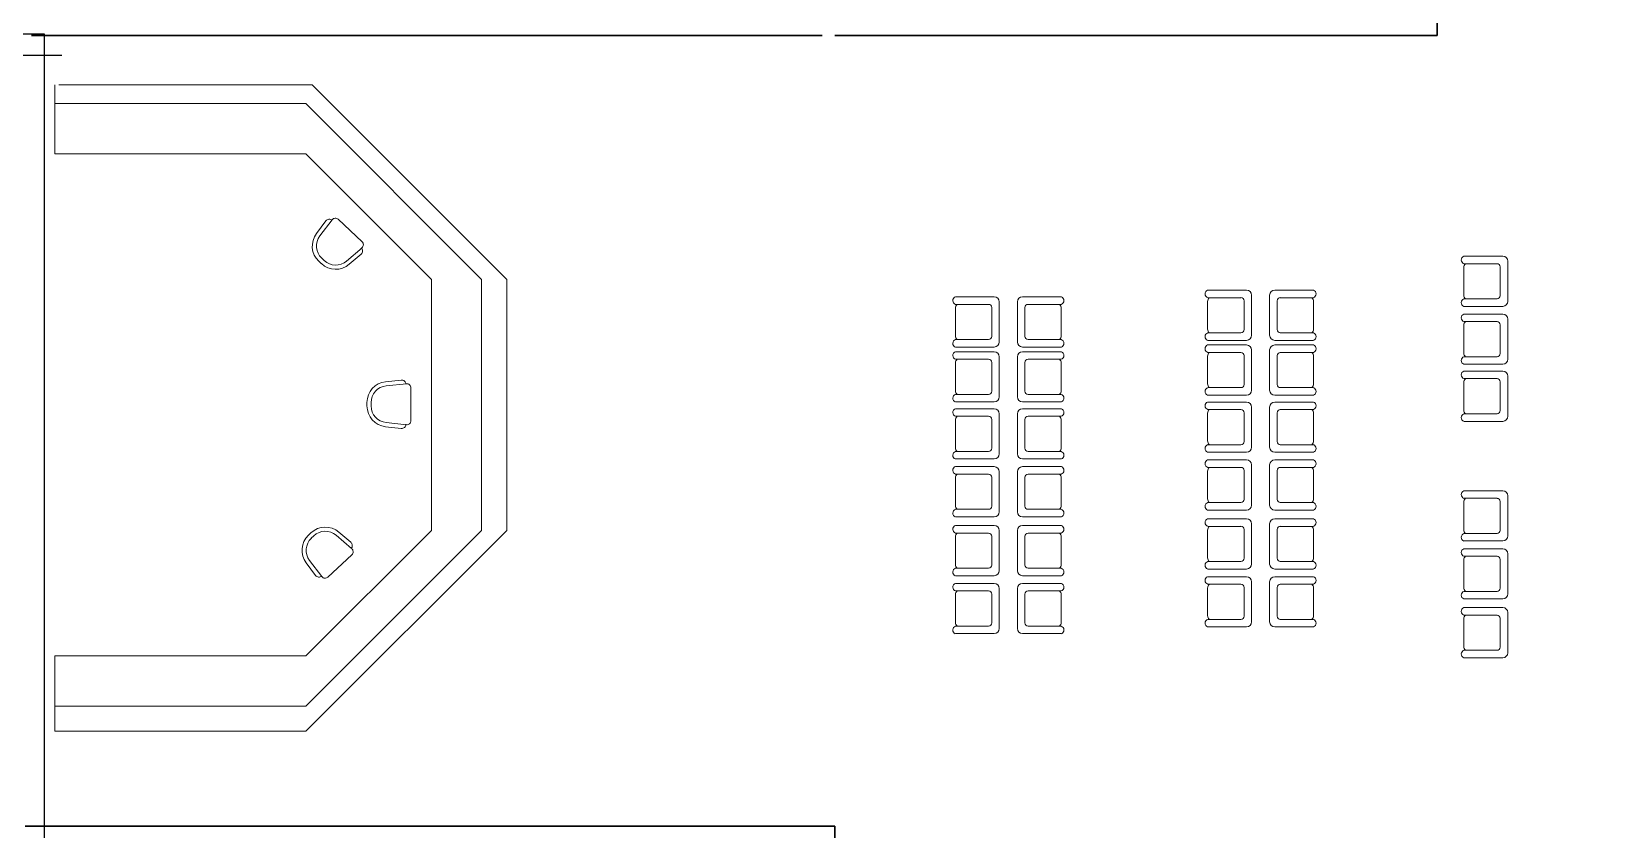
# Model space of a CAD drawing. Extents: x -59 to 582, y -1177 to 100.
# Drawn here: x 94.27 to 113.11, y -20.99 to -11.46 of the extents above; entities that cross this region are included whole.
import ezdxf

# ---------------------------------------------------------------- set-up
doc = ezdxf.new("R2010")
doc.units = 0
doc.header["$LTSCALE"] = 0.15
doc.layers.add('0 sockets', color=252, linetype='Continuous')
doc.layers.add('bound', color=252, linetype='Continuous')
for name, color, linetype, lineweight in [('anal', 252, 'Continuous', 20), ('FUR', 252, 'Continuous', 9), ('wall', 252, 'Continuous', 30)]:
    doc.layers.add(name, color=color, linetype=linetype, lineweight=lineweight)

# ---------------------------------------------------------------- blocks, each defined once
blk = doc.blocks.new('ARCH')
at = {"layer": 'anal'}
for p, q in [((94.554, 375.912), (94.554, 376.737)), ((94.6, 376.737), (97.629, 376.737)), ((99.954, 374.412), (97.629, 376.737)), ((97.554, 376.512), (94.554, 376.512)), ((97.554, 376.512), (99.654, 374.412)), ((97.554, 375.912), (94.554, 375.912)), ((99.054, 374.412), (97.554, 375.912)), ((99.054, 371.412), (99.054, 374.412)), ((99.654, 371.412), (99.654, 374.412)), ((99.954, 371.412), (99.954, 374.412)), ((99.954, 371.412), (97.554, 369.012)), ((99.654, 371.412), (97.554, 369.312)), ((97.554, 369.912), (99.054, 371.412)), ((97.554, 369.912), (94.554, 369.912)), ((94.554, 369.012), (94.554, 369.912)), ((97.554, 369.312), (94.554, 369.312)), ((97.554, 369.012), (94.554, 369.012))]:
    blk.add_line(p, q, dxfattribs=at)
at = {"layer": 'bound', "color": 2}
blk.add_lwpolyline([(91.902, 377.348), (94.426, 377.348), (94.426, 312.722), (-14.994, 312.722), (-14.994, 377.09), (94.639, 377.09)], dxfattribs=at)
at = {"layer": 'FUR'}
for p, q in [((97.794, 375.11), (97.681, 374.96)), ((97.867, 375.124), (97.721, 374.93)), ((98.226, 374.862), (97.941, 375.13)), ((97.709, 374.628), (97.738, 374.6)), ((97.743, 374.664), (97.773, 374.636)), ((98.225, 374.788), (98.04, 374.63)), ((98.215, 374.714), (98.072, 374.592)), ((111.393, 374.689), (111.858, 374.689)), ((111.918, 374.629), (111.918, 374.149)), ((111.393, 374.224), (111.393, 374.554)), ((111.395, 374.599), (111.79, 374.599)), ((111.828, 374.561), (111.828, 374.216)), ((108.796, 374.283), (108.331, 374.283)), ((109.132, 374.283), (109.597, 374.283)), ((105.781, 374.203), (105.316, 374.203)), ((105.316, 374.068), (105.316, 373.738)), ((105.713, 374.113), (105.318, 374.113)), ((105.751, 373.73), (105.751, 374.075)), ((105.841, 373.663), (105.841, 374.143)), ((106.057, 373.663), (106.057, 374.143)), ((106.117, 374.203), (106.582, 374.203)), ((106.147, 373.73), (106.147, 374.075)), ((106.185, 374.113), (106.58, 374.113)), ((106.582, 374.068), (106.582, 373.738)), ((108.331, 374.148), (108.331, 373.818)), ((108.728, 374.193), (108.333, 374.193)), ((108.766, 373.811), (108.766, 374.156)), ((108.856, 373.743), (108.856, 374.223)), ((109.072, 373.743), (109.072, 374.223)), ((109.162, 373.811), (109.162, 374.156)), ((109.199, 374.193), (109.595, 374.193)), ((109.597, 374.148), (109.597, 373.818)), ((111.858, 374.089), (111.393, 374.089)), ((111.79, 374.179), (111.395, 374.179)), ((111.393, 373.997), (111.858, 373.997)), ((111.393, 373.532), (111.393, 373.862)), ((111.395, 373.907), (111.79, 373.907)), ((111.828, 373.87), (111.828, 373.525)), ((111.918, 373.937), (111.918, 373.457)), ((105.318, 373.693), (105.713, 373.693)), ((106.58, 373.693), (106.185, 373.693)), ((108.331, 373.683), (108.796, 373.683)), ((108.333, 373.773), (108.728, 373.773)), ((109.597, 373.683), (109.132, 373.683)), ((109.595, 373.773), (109.199, 373.773)), ((105.316, 373.603), (105.781, 373.603)), ((105.781, 373.547), (105.316, 373.547)), ((105.841, 373.007), (105.841, 373.487)), ((106.057, 373.007), (106.057, 373.487)), ((106.582, 373.603), (106.117, 373.603)), ((106.117, 373.547), (106.582, 373.547)), ((108.796, 373.628), (108.331, 373.628)), ((108.331, 373.493), (108.331, 373.163)), ((108.728, 373.538), (108.333, 373.538)), ((108.766, 373.155), (108.766, 373.5)), ((108.856, 373.088), (108.856, 373.568)), ((109.072, 373.088), (109.072, 373.568)), ((109.132, 373.628), (109.597, 373.628)), ((109.162, 373.155), (109.162, 373.5)), ((109.199, 373.538), (109.595, 373.538)), ((109.597, 373.493), (109.597, 373.163)), ((111.79, 373.487), (111.395, 373.487)), ((105.316, 373.412), (105.316, 373.082)), ((105.713, 373.457), (105.318, 373.457)), ((105.751, 373.074), (105.751, 373.419)), ((106.147, 373.074), (106.147, 373.419)), ((106.185, 373.457), (106.58, 373.457)), ((106.582, 373.412), (106.582, 373.082)), ((111.858, 373.397), (111.393, 373.397)), ((111.393, 373.315), (111.858, 373.315)), ((98.694, 373.208), (98.507, 373.188)), ((98.755, 373.165), (98.513, 373.139)), ((98.809, 372.724), (98.809, 373.115)), ((108.333, 373.118), (108.728, 373.118)), ((109.595, 373.118), (109.199, 373.118)), ((111.393, 372.85), (111.393, 373.18)), ((111.395, 373.225), (111.79, 373.225)), ((111.828, 373.188), (111.828, 372.843)), ((111.918, 373.255), (111.918, 372.775)), ((98.284, 372.94), (98.284, 372.899)), ((98.334, 372.94), (98.334, 372.899)), ((105.316, 372.947), (105.781, 372.947)), ((105.318, 373.037), (105.713, 373.037)), ((106.582, 372.947), (106.117, 372.947)), ((106.58, 373.037), (106.185, 373.037)), ((108.331, 373.028), (108.796, 373.028)), ((108.796, 372.946), (108.331, 372.946)), ((109.597, 373.028), (109.132, 373.028)), ((109.132, 372.946), (109.597, 372.946)), ((105.781, 372.865), (105.316, 372.865)), ((105.316, 372.73), (105.316, 372.4)), ((105.713, 372.775), (105.318, 372.775)), ((105.751, 372.393), (105.751, 372.738)), ((105.841, 372.325), (105.841, 372.805)), ((106.057, 372.325), (106.057, 372.805)), ((106.117, 372.865), (106.582, 372.865)), ((106.147, 372.393), (106.147, 372.738)), ((106.185, 372.775), (106.58, 372.775)), ((106.582, 372.73), (106.582, 372.4)), ((108.331, 372.811), (108.331, 372.481)), ((108.728, 372.856), (108.333, 372.856)), ((108.766, 372.473), (108.766, 372.818)), ((108.856, 372.406), (108.856, 372.886)), ((109.072, 372.406), (109.072, 372.886)), ((109.162, 372.473), (109.162, 372.818)), ((109.199, 372.856), (109.595, 372.856)), ((109.597, 372.811), (109.597, 372.481)), ((111.79, 372.805), (111.395, 372.805)), ((98.694, 372.63), (98.507, 372.65)), ((98.755, 372.674), (98.513, 372.7)), ((111.858, 372.715), (111.393, 372.715)), ((105.318, 372.355), (105.713, 372.355)), ((106.58, 372.355), (106.185, 372.355)), ((108.333, 372.436), (108.728, 372.436)), ((109.595, 372.436), (109.199, 372.436)), ((105.316, 372.265), (105.781, 372.265)), ((105.781, 372.174), (105.316, 372.174)), ((106.582, 372.265), (106.117, 372.265)), ((106.117, 372.174), (106.582, 372.174)), ((108.331, 372.346), (108.796, 372.346)), ((108.796, 372.254), (108.331, 372.254)), ((108.856, 371.714), (108.856, 372.194)), ((109.072, 371.714), (109.072, 372.194)), ((109.597, 372.346), (109.132, 372.346)), ((109.132, 372.254), (109.597, 372.254)), ((105.316, 372.039), (105.316, 371.709)), ((105.713, 372.084), (105.318, 372.084)), ((105.751, 371.701), (105.751, 372.046)), ((105.841, 371.634), (105.841, 372.114)), ((106.057, 371.634), (106.057, 372.114)), ((106.147, 371.701), (106.147, 372.046)), ((106.185, 372.084), (106.58, 372.084)), ((106.582, 372.039), (106.582, 371.709)), ((108.331, 372.119), (108.331, 371.789)), ((108.728, 372.164), (108.333, 372.164)), ((108.766, 371.782), (108.766, 372.127)), ((109.162, 371.782), (109.162, 372.127)), ((109.199, 372.164), (109.595, 372.164)), ((109.597, 372.119), (109.597, 371.789)), ((111.393, 371.885), (111.858, 371.885)), ((111.395, 371.795), (111.79, 371.795)), ((111.918, 371.825), (111.918, 371.345)), ((105.318, 371.664), (105.713, 371.664)), ((106.58, 371.664), (106.185, 371.664)), ((108.331, 371.654), (108.796, 371.654)), ((108.333, 371.744), (108.728, 371.744)), ((109.597, 371.654), (109.132, 371.654)), ((109.595, 371.744), (109.199, 371.744)), ((111.393, 371.42), (111.393, 371.75)), ((111.828, 371.757), (111.828, 371.412)), ((105.316, 371.574), (105.781, 371.574)), ((105.781, 371.47), (105.316, 371.47)), ((106.582, 371.574), (106.117, 371.574)), ((106.117, 371.47), (106.582, 371.47)), ((108.796, 371.55), (108.331, 371.55)), ((108.331, 371.415), (108.331, 371.085)), ((108.728, 371.46), (108.333, 371.46)), ((108.766, 371.078), (108.766, 371.423)), ((108.856, 371.01), (108.856, 371.49)), ((109.072, 371.01), (109.072, 371.49)), ((109.132, 371.55), (109.597, 371.55)), ((109.162, 371.078), (109.162, 371.423)), ((109.199, 371.46), (109.595, 371.46)), ((109.597, 371.415), (109.597, 371.085)), ((97.585, 371.355), (97.615, 371.383)), ((97.619, 371.319), (97.649, 371.347)), ((98.101, 371.195), (97.916, 371.353)), ((98.091, 371.269), (97.949, 371.391)), ((105.316, 371.335), (105.316, 371.005)), ((105.713, 371.38), (105.318, 371.38)), ((105.751, 370.997), (105.751, 371.342)), ((105.841, 370.93), (105.841, 371.41)), ((106.057, 370.93), (106.057, 371.41)), ((106.147, 370.997), (106.147, 371.342)), ((106.185, 371.38), (106.58, 371.38)), ((106.582, 371.335), (106.582, 371.005)), ((111.858, 371.285), (111.393, 371.285)), ((111.79, 371.375), (111.395, 371.375)), ((97.744, 370.859), (97.597, 371.053)), ((98.102, 371.121), (97.817, 370.853)), ((108.333, 371.04), (108.728, 371.04)), ((109.595, 371.04), (109.199, 371.04)), ((111.393, 371.193), (111.858, 371.193)), ((111.393, 370.728), (111.393, 371.058)), ((111.395, 371.103), (111.79, 371.103)), ((111.828, 371.065), (111.828, 370.72)), ((111.918, 371.133), (111.918, 370.653)), ((97.67, 370.873), (97.557, 371.023)), ((105.316, 370.87), (105.781, 370.87)), ((105.318, 370.96), (105.713, 370.96)), ((106.582, 370.87), (106.117, 370.87)), ((106.58, 370.96), (106.185, 370.96)), ((108.331, 370.95), (108.796, 370.95)), ((108.796, 370.858), (108.331, 370.858)), ((109.597, 370.95), (109.132, 370.95)), ((109.132, 370.858), (109.597, 370.858)), ((105.781, 370.778), (105.316, 370.778)), ((105.713, 370.688), (105.318, 370.688)), ((105.841, 370.238), (105.841, 370.718)), ((106.057, 370.238), (106.057, 370.718)), ((106.117, 370.778), (106.582, 370.778)), ((106.185, 370.688), (106.58, 370.688)), ((108.331, 370.723), (108.331, 370.393)), ((108.728, 370.768), (108.333, 370.768)), ((108.766, 370.386), (108.766, 370.731)), ((108.856, 370.318), (108.856, 370.798)), ((109.072, 370.318), (109.072, 370.798)), ((109.162, 370.386), (109.162, 370.731)), ((109.199, 370.768), (109.595, 370.768)), ((109.597, 370.723), (109.597, 370.393)), ((111.79, 370.683), (111.395, 370.683)), ((105.316, 370.643), (105.316, 370.313)), ((105.751, 370.305), (105.751, 370.65)), ((106.147, 370.305), (106.147, 370.65)), ((106.582, 370.643), (106.582, 370.313)), ((111.858, 370.593), (111.393, 370.593)), ((111.393, 370.489), (111.858, 370.489)), ((108.333, 370.348), (108.728, 370.348)), ((109.595, 370.348), (109.199, 370.348)), ((111.393, 370.024), (111.393, 370.354)), ((111.395, 370.399), (111.79, 370.399)), ((111.828, 370.361), (111.828, 370.016)), ((111.918, 370.429), (111.918, 369.949)), ((105.316, 370.178), (105.781, 370.178)), ((105.318, 370.268), (105.713, 370.268)), ((106.582, 370.178), (106.117, 370.178)), ((106.58, 370.268), (106.185, 370.268)), ((108.331, 370.258), (108.796, 370.258)), ((109.597, 370.258), (109.132, 370.258)), ((111.79, 369.979), (111.395, 369.979)), ((111.858, 369.889), (111.393, 369.889))]:
    blk.add_line(p, q, dxfattribs=at)
for centre, radius, start, end in [((97.834, 375.08), 0.05, 46.7453, 142.8883), ((97.907, 375.093), 0.05, 46.7453, 141.715), ((97.88, 374.81), 0.25, 142.8883, 226.7453), ((97.88, 374.81), 0.2, 142.8883, 226.7453), ((98.191, 374.826), 0.05, 311.7756, 46.7453), ((97.91, 374.782), 0.2, 226.7453, 310.6023), ((98.182, 374.752), 0.05, 310.6023, 46.7453), ((97.91, 374.782), 0.25, 226.7453, 310.6023), ((98.534, 372.94), 0.25, 96.143, 180), ((98.534, 372.94), 0.2, 96.143, 180), ((98.699, 373.159), 0.05, 0, 96.143), ((98.759, 373.115), 0.05, 0, 94.9697), ((98.534, 372.899), 0.25, 180, 263.857), ((98.534, 372.899), 0.2, 180, 263.857), ((98.699, 372.68), 0.05, 263.857, 0), ((98.759, 372.724), 0.05, 265.0303, 0), ((97.786, 371.201), 0.25, 49.3977, 133.2547), ((97.757, 371.173), 0.25, 133.2547, 217.1117), ((97.757, 371.173), 0.2, 133.2547, 217.1117), ((97.786, 371.201), 0.2, 49.3977, 133.2547), ((98.059, 371.231), 0.05, 313.2547, 49.3977), ((98.068, 371.157), 0.05, 313.2547, 48.2244), ((97.71, 370.903), 0.05, 217.1117, 313.2547), ((97.783, 370.89), 0.05, 218.285, 313.2547)]:
    blk.add_arc(centre, radius, start, end, dxfattribs=at)
at = {"layer": 'FUR', "extrusion": (0, 0, -1)}
for centre, major_axis, start_param, end_param in [((111.41, 374.644), (-0.0339, 0.0339), 4.256093, 6.69338), ((111.858, 374.629), (-0.0424, 0.0424), 0.785398, 2.356194), ((111.453, 374.554), (-0.0424, 0.0424), -0.785398, 0.062664), ((111.79, 374.561), (-0.0265, 0.0265), 0.785398, 2.356194), ((109.132, 374.223), (-0.0424, -0.0424), 0.785398, 2.356194), ((109.579, 374.239), (-0.0339, -0.0339), 2.731397, 5.168685), ((106.117, 374.143), (-0.0424, -0.0424), 0.785398, 2.356194), ((106.185, 374.075), (-0.0265, 0.0265), -0.785398, 0.785398), ((106.522, 374.068), (-0.0424, -0.0424), 3.078929, 3.926991), ((106.565, 374.158), (-0.0339, -0.0339), 2.731397, 5.168685), ((109.199, 374.156), (-0.0265, 0.0265), -0.785398, 0.785398), ((109.537, 374.148), (-0.0424, -0.0424), 3.078929, 3.926991), ((111.41, 374.134), (-0.0339, -0.0339), 5.87299, 8.310278), ((111.453, 374.224), (-0.0424, -0.0424), 6.220521, 7.068583), ((111.79, 374.216), (-0.0265, 0.0265), 2.356194, 3.926991), ((111.858, 374.149), (-0.0424, -0.0424), 3.926991, 5.497787), ((111.41, 373.952), (-0.0339, 0.0339), 4.256093, 6.69338), ((111.453, 373.862), (-0.0424, 0.0424), -0.785398, 0.062664), ((111.79, 373.87), (-0.0265, 0.0265), 0.785398, 2.356194), ((111.858, 373.937), (-0.0424, 0.0424), 0.785398, 2.356194), ((106.185, 373.73), (-0.0265, 0.0265), 3.926991, 5.497787), ((106.522, 373.738), (-0.0424, 0.0424), 2.356194, 3.204257), ((106.565, 373.647), (-0.0339, 0.0339), 1.1145, 3.551788), ((109.132, 373.743), (-0.0424, 0.0424), 3.926991, 5.497787), ((109.199, 373.811), (-0.0265, 0.0265), 3.926991, 5.497787), ((109.537, 373.818), (-0.0424, 0.0424), 2.356194, 3.204257), ((109.579, 373.728), (-0.0339, 0.0339), 1.1145, 3.551788), ((106.117, 373.663), (-0.0424, 0.0424), 3.926991, 5.497787), ((106.117, 373.487), (-0.0424, -0.0424), 0.785398, 2.356194), ((106.565, 373.502), (-0.0339, -0.0339), 2.731397, 5.168685), ((109.132, 373.568), (-0.0424, -0.0424), 0.785398, 2.356194), ((109.199, 373.5), (-0.0265, 0.0265), -0.785398, 0.785398), ((109.537, 373.493), (-0.0424, -0.0424), 3.078929, 3.926991), ((109.579, 373.583), (-0.0339, -0.0339), 2.731397, 5.168685), ((111.41, 373.442), (-0.0339, -0.0339), 5.87299, 8.310278), ((111.453, 373.532), (-0.0424, -0.0424), 6.220521, 7.068583), ((111.79, 373.525), (-0.0265, 0.0265), 2.356194, 3.926991), ((106.185, 373.419), (-0.0265, 0.0265), -0.785398, 0.785398), ((106.522, 373.412), (-0.0424, -0.0424), 3.078929, 3.926991), ((111.41, 373.271), (-0.0339, 0.0339), 4.256093, 6.69338), ((111.858, 373.457), (-0.0424, -0.0424), 3.926991, 5.497787), ((111.858, 373.255), (-0.0424, 0.0424), 0.785398, 2.356194), ((109.199, 373.155), (-0.0265, 0.0265), 3.926991, 5.497787), ((109.537, 373.163), (-0.0424, 0.0424), 2.356194, 3.204257), ((109.579, 373.072), (-0.0339, 0.0339), 1.1145, 3.551788), ((111.453, 373.18), (-0.0424, 0.0424), -0.785398, 0.062664), ((111.79, 373.188), (-0.0265, 0.0265), 0.785398, 2.356194), ((106.117, 373.007), (-0.0424, 0.0424), 3.926991, 5.497787), ((106.185, 373.074), (-0.0265, 0.0265), 3.926991, 5.497787), ((106.522, 373.082), (-0.0424, 0.0424), 2.356194, 3.204257), ((106.565, 372.992), (-0.0339, 0.0339), 1.1145, 3.551788), ((109.132, 373.088), (-0.0424, 0.0424), 3.926991, 5.497787), ((109.132, 372.886), (-0.0424, -0.0424), 0.785398, 2.356194), ((109.579, 372.901), (-0.0339, -0.0339), 2.731397, 5.168685), ((106.117, 372.805), (-0.0424, -0.0424), 0.785398, 2.356194), ((106.185, 372.738), (-0.0265, 0.0265), -0.785398, 0.785398), ((106.522, 372.73), (-0.0424, -0.0424), 3.078929, 3.926991), ((106.565, 372.821), (-0.0339, -0.0339), 2.731397, 5.168685), ((109.199, 372.818), (-0.0265, 0.0265), -0.785398, 0.785398), ((109.537, 372.811), (-0.0424, -0.0424), 3.078929, 3.926991), ((111.41, 372.76), (-0.0339, -0.0339), 5.87299, 8.310278), ((111.453, 372.85), (-0.0424, -0.0424), 6.220521, 7.068583), ((111.79, 372.843), (-0.0265, 0.0265), 2.356194, 3.926991), ((111.858, 372.775), (-0.0424, -0.0424), 3.926991, 5.497787), ((106.185, 372.393), (-0.0265, 0.0265), 3.926991, 5.497787), ((106.522, 372.4), (-0.0424, 0.0424), 2.356194, 3.204257), ((106.565, 372.31), (-0.0339, 0.0339), 1.1145, 3.551788), ((109.132, 372.406), (-0.0424, 0.0424), 3.926991, 5.497787), ((109.199, 372.473), (-0.0265, 0.0265), 3.926991, 5.497787), ((109.537, 372.481), (-0.0424, 0.0424), 2.356194, 3.204257), ((109.579, 372.391), (-0.0339, 0.0339), 1.1145, 3.551788), ((106.117, 372.325), (-0.0424, 0.0424), 3.926991, 5.497787), ((106.117, 372.114), (-0.0424, -0.0424), 0.785398, 2.356194), ((106.565, 372.129), (-0.0339, -0.0339), 2.731397, 5.168685), ((109.132, 372.194), (-0.0424, -0.0424), 0.785398, 2.356194), ((109.579, 372.209), (-0.0339, -0.0339), 2.731397, 5.168685), ((106.185, 372.046), (-0.0265, 0.0265), -0.785398, 0.785398), ((106.522, 372.039), (-0.0424, -0.0424), 3.078929, 3.926991), ((109.199, 372.127), (-0.0265, 0.0265), -0.785398, 0.785398), ((109.537, 372.119), (-0.0424, -0.0424), 3.078929, 3.926991), ((109.537, 371.789), (-0.0424, 0.0424), 2.356194, 3.204257), ((111.41, 371.84), (-0.0339, 0.0339), 4.256093, 6.69338), ((111.453, 371.75), (-0.0424, 0.0424), -0.785398, 0.062664), ((111.79, 371.757), (-0.0265, 0.0265), 0.785398, 2.356194), ((111.858, 371.825), (-0.0424, 0.0424), 0.785398, 2.356194), ((106.117, 371.634), (-0.0424, 0.0424), 3.926991, 5.497787), ((106.185, 371.701), (-0.0265, 0.0265), 3.926991, 5.497787), ((106.522, 371.709), (-0.0424, 0.0424), 2.356194, 3.204257), ((106.565, 371.618), (-0.0339, 0.0339), 1.1145, 3.551788), ((109.132, 371.714), (-0.0424, 0.0424), 3.926991, 5.497787), ((109.199, 371.782), (-0.0265, 0.0265), 3.926991, 5.497787), ((109.579, 371.699), (-0.0339, 0.0339), 1.1145, 3.551788), ((106.117, 371.41), (-0.0424, -0.0424), 0.785398, 2.356194), ((106.565, 371.425), (-0.0339, -0.0339), 2.731397, 5.168685), ((109.132, 371.49), (-0.0424, -0.0424), 0.785398, 2.356194), ((109.199, 371.423), (-0.0265, 0.0265), -0.785398, 0.785398), ((109.537, 371.415), (-0.0424, -0.0424), 3.078929, 3.926991), ((109.579, 371.506), (-0.0339, -0.0339), 2.731397, 5.168685), ((111.453, 371.42), (-0.0424, -0.0424), 6.220521, 7.068583), ((111.79, 371.412), (-0.0265, 0.0265), 2.356194, 3.926991), ((106.185, 371.342), (-0.0265, 0.0265), -0.785398, 0.785398), ((106.522, 371.335), (-0.0424, -0.0424), 3.078929, 3.926991), ((111.41, 371.329), (-0.0339, -0.0339), 5.87299, 8.310278), ((111.858, 371.345), (-0.0424, -0.0424), 3.926991, 5.497787), ((109.199, 371.078), (-0.0265, 0.0265), 3.926991, 5.497787), ((109.537, 371.085), (-0.0424, 0.0424), 2.356194, 3.204257), ((109.579, 370.995), (-0.0339, 0.0339), 1.1145, 3.551788), ((111.41, 371.148), (-0.0339, 0.0339), 4.256093, 6.69338), ((111.453, 371.058), (-0.0424, 0.0424), -0.785398, 0.062664), ((111.79, 371.065), (-0.0265, 0.0265), 0.785398, 2.356194), ((111.858, 371.133), (-0.0424, 0.0424), 0.785398, 2.356194), ((106.117, 370.93), (-0.0424, 0.0424), 3.926991, 5.497787), ((106.185, 370.997), (-0.0265, 0.0265), 3.926991, 5.497787), ((106.522, 371.005), (-0.0424, 0.0424), 2.356194, 3.204257), ((106.565, 370.914), (-0.0339, 0.0339), 1.1145, 3.551788), ((109.132, 371.01), (-0.0424, 0.0424), 3.926991, 5.497787), ((109.132, 370.798), (-0.0424, -0.0424), 0.785398, 2.356194), ((109.579, 370.814), (-0.0339, -0.0339), 2.731397, 5.168685), ((106.117, 370.718), (-0.0424, -0.0424), 0.785398, 2.356194), ((106.185, 370.65), (-0.0265, 0.0265), -0.785398, 0.785398), ((106.522, 370.643), (-0.0424, -0.0424), 3.078929, 3.926991), ((106.565, 370.733), (-0.0339, -0.0339), 2.731397, 5.168685), ((109.199, 370.731), (-0.0265, 0.0265), -0.785398, 0.785398), ((109.537, 370.723), (-0.0424, -0.0424), 3.078929, 3.926991), ((111.41, 370.637), (-0.0339, -0.0339), 5.87299, 8.310278), ((111.453, 370.728), (-0.0424, -0.0424), 6.220521, 7.068583), ((111.79, 370.72), (-0.0265, 0.0265), 2.356194, 3.926991), ((111.41, 370.444), (-0.0339, 0.0339), 4.256093, 6.69338), ((111.858, 370.653), (-0.0424, -0.0424), 3.926991, 5.497787), ((111.858, 370.429), (-0.0424, 0.0424), 0.785398, 2.356194), ((106.185, 370.305), (-0.0265, 0.0265), 3.926991, 5.497787), ((106.522, 370.313), (-0.0424, 0.0424), 2.356194, 3.204257), ((109.132, 370.318), (-0.0424, 0.0424), 3.926991, 5.497787), ((109.199, 370.386), (-0.0265, 0.0265), 3.926991, 5.497787), ((109.537, 370.393), (-0.0424, 0.0424), 2.356194, 3.204257), ((109.579, 370.303), (-0.0339, 0.0339), 1.1145, 3.551788), ((111.453, 370.354), (-0.0424, 0.0424), -0.785398, 0.062664), ((111.79, 370.361), (-0.0265, 0.0265), 0.785398, 2.356194), ((106.117, 370.238), (-0.0424, 0.0424), 3.926991, 5.497787), ((106.565, 370.222), (-0.0339, 0.0339), 1.1145, 3.551788), ((111.41, 369.934), (-0.0339, -0.0339), 5.87299, 8.310278), ((111.453, 370.024), (-0.0424, -0.0424), 6.220521, 7.068583), ((111.79, 370.016), (-0.0265, 0.0265), 2.356194, 3.926991), ((111.858, 369.949), (-0.0424, -0.0424), 3.926991, 5.497787)]:
    blk.add_ellipse(centre, major_axis=major_axis, ratio=1, start_param=start_param, end_param=end_param, dxfattribs=at)
at = {"layer": 'FUR'}
for centre, major_axis, start_param, end_param in [((108.348, 374.239), (-0.0339, 0.0339), 5.87299, 8.310278), ((108.796, 374.223), (-0.0424, 0.0424), 3.926991, 5.497787), ((105.333, 374.158), (-0.0339, 0.0339), 5.87299, 8.310278), ((105.376, 374.068), (-0.0424, 0.0424), 6.220521, 7.068583), ((105.713, 374.075), (-0.0265, 0.0265), 3.926991, 5.497787), ((105.781, 374.143), (-0.0424, 0.0424), 3.926991, 5.497787), ((108.391, 374.148), (-0.0424, 0.0424), 6.220521, 7.068583), ((108.728, 374.156), (-0.0265, 0.0265), 3.926991, 5.497787), ((105.333, 373.647), (-0.0339, -0.0339), 4.256093, 6.69338), ((105.376, 373.738), (-0.0424, -0.0424), -0.785398, 0.062664), ((105.713, 373.73), (-0.0265, 0.0265), 2.356194, 3.926991), ((108.348, 373.728), (-0.0339, -0.0339), 4.256093, 6.69338), ((108.391, 373.818), (-0.0424, -0.0424), -0.785398, 0.062664), ((108.728, 373.811), (-0.0265, 0.0265), 2.356194, 3.926991), ((108.796, 373.743), (-0.0424, -0.0424), 0.785398, 2.356194), ((105.333, 373.502), (-0.0339, 0.0339), 5.87299, 8.310278), ((105.781, 373.663), (-0.0424, -0.0424), 0.785398, 2.356194), ((105.781, 373.487), (-0.0424, 0.0424), 3.926991, 5.497787), ((108.348, 373.583), (-0.0339, 0.0339), 5.87299, 8.310278), ((108.391, 373.493), (-0.0424, 0.0424), 6.220521, 7.068583), ((108.728, 373.5), (-0.0265, 0.0265), 3.926991, 5.497787), ((108.796, 373.568), (-0.0424, 0.0424), 3.926991, 5.497787), ((105.376, 373.412), (-0.0424, 0.0424), 6.220521, 7.068583), ((105.713, 373.419), (-0.0265, 0.0265), 3.926991, 5.497787), ((108.348, 373.072), (-0.0339, -0.0339), 4.256093, 6.69338), ((108.391, 373.163), (-0.0424, -0.0424), -0.785398, 0.062664), ((108.728, 373.155), (-0.0265, 0.0265), 2.356194, 3.926991), ((105.333, 372.992), (-0.0339, -0.0339), 4.256093, 6.69338), ((105.376, 373.082), (-0.0424, -0.0424), -0.785398, 0.062664), ((105.713, 373.074), (-0.0265, 0.0265), 2.356194, 3.926991), ((105.781, 373.007), (-0.0424, -0.0424), 0.785398, 2.356194), ((108.348, 372.901), (-0.0339, 0.0339), 5.87299, 8.310278), ((108.796, 373.088), (-0.0424, -0.0424), 0.785398, 2.356194), ((108.796, 372.886), (-0.0424, 0.0424), 3.926991, 5.497787), ((105.333, 372.821), (-0.0339, 0.0339), 5.87299, 8.310278), ((105.376, 372.73), (-0.0424, 0.0424), 6.220521, 7.068583), ((105.713, 372.738), (-0.0265, 0.0265), 3.926991, 5.497787), ((105.781, 372.805), (-0.0424, 0.0424), 3.926991, 5.497787), ((108.391, 372.811), (-0.0424, 0.0424), 6.220521, 7.068583), ((108.728, 372.818), (-0.0265, 0.0265), 3.926991, 5.497787), ((105.333, 372.31), (-0.0339, -0.0339), 4.256093, 6.69338), ((105.376, 372.4), (-0.0424, -0.0424), -0.785398, 0.062664), ((105.713, 372.393), (-0.0265, 0.0265), 2.356194, 3.926991), ((108.348, 372.391), (-0.0339, -0.0339), 4.256093, 6.69338), ((108.391, 372.481), (-0.0424, -0.0424), -0.785398, 0.062664), ((108.728, 372.473), (-0.0265, 0.0265), 2.356194, 3.926991), ((108.796, 372.406), (-0.0424, -0.0424), 0.785398, 2.356194), ((105.333, 372.129), (-0.0339, 0.0339), 5.87299, 8.310278), ((105.781, 372.325), (-0.0424, -0.0424), 0.785398, 2.356194), ((105.781, 372.114), (-0.0424, 0.0424), 3.926991, 5.497787), ((108.348, 372.209), (-0.0339, 0.0339), 5.87299, 8.310278), ((108.796, 372.194), (-0.0424, 0.0424), 3.926991, 5.497787), ((105.376, 372.039), (-0.0424, 0.0424), 6.220521, 7.068583), ((105.713, 372.046), (-0.0265, 0.0265), 3.926991, 5.497787), ((108.391, 372.119), (-0.0424, 0.0424), 6.220521, 7.068583), ((108.728, 372.127), (-0.0265, 0.0265), 3.926991, 5.497787), ((108.391, 371.789), (-0.0424, -0.0424), -0.785398, 0.062664), ((105.333, 371.618), (-0.0339, -0.0339), 4.256093, 6.69338), ((105.376, 371.709), (-0.0424, -0.0424), -0.785398, 0.062664), ((105.713, 371.701), (-0.0265, 0.0265), 2.356194, 3.926991), ((105.781, 371.634), (-0.0424, -0.0424), 0.785398, 2.356194), ((108.348, 371.699), (-0.0339, -0.0339), 4.256093, 6.69338), ((108.728, 371.782), (-0.0265, 0.0265), 2.356194, 3.926991), ((108.796, 371.714), (-0.0424, -0.0424), 0.785398, 2.356194), ((105.333, 371.425), (-0.0339, 0.0339), 5.87299, 8.310278), ((105.781, 371.41), (-0.0424, 0.0424), 3.926991, 5.497787), ((108.348, 371.506), (-0.0339, 0.0339), 5.87299, 8.310278), ((108.391, 371.415), (-0.0424, 0.0424), 6.220521, 7.068583), ((108.728, 371.423), (-0.0265, 0.0265), 3.926991, 5.497787), ((108.796, 371.49), (-0.0424, 0.0424), 3.926991, 5.497787), ((105.376, 371.335), (-0.0424, 0.0424), 6.220521, 7.068583), ((105.713, 371.342), (-0.0265, 0.0265), 3.926991, 5.497787), ((108.348, 370.995), (-0.0339, -0.0339), 4.256093, 6.69338), ((108.391, 371.085), (-0.0424, -0.0424), -0.785398, 0.062664), ((108.728, 371.078), (-0.0265, 0.0265), 2.356194, 3.926991), ((105.333, 370.914), (-0.0339, -0.0339), 4.256093, 6.69338), ((105.376, 371.005), (-0.0424, -0.0424), -0.785398, 0.062664), ((105.713, 370.997), (-0.0265, 0.0265), 2.356194, 3.926991), ((105.781, 370.93), (-0.0424, -0.0424), 0.785398, 2.356194), ((108.348, 370.814), (-0.0339, 0.0339), 5.87299, 8.310278), ((108.796, 371.01), (-0.0424, -0.0424), 0.785398, 2.356194), ((108.796, 370.798), (-0.0424, 0.0424), 3.926991, 5.497787), ((105.333, 370.733), (-0.0339, 0.0339), 5.87299, 8.310278), ((105.376, 370.643), (-0.0424, 0.0424), 6.220521, 7.068583), ((105.713, 370.65), (-0.0265, 0.0265), 3.926991, 5.497787), ((105.781, 370.718), (-0.0424, 0.0424), 3.926991, 5.497787), ((108.391, 370.723), (-0.0424, 0.0424), 6.220521, 7.068583), ((108.728, 370.731), (-0.0265, 0.0265), 3.926991, 5.497787), ((105.376, 370.313), (-0.0424, -0.0424), -0.785398, 0.062664), ((105.713, 370.305), (-0.0265, 0.0265), 2.356194, 3.926991), ((108.348, 370.303), (-0.0339, -0.0339), 4.256093, 6.69338), ((108.391, 370.393), (-0.0424, -0.0424), -0.785398, 0.062664), ((108.728, 370.386), (-0.0265, 0.0265), 2.356194, 3.926991), ((108.796, 370.318), (-0.0424, -0.0424), 0.785398, 2.356194), ((105.333, 370.222), (-0.0339, -0.0339), 4.256093, 6.69338), ((105.781, 370.238), (-0.0424, -0.0424), 0.785398, 2.356194)]:
    blk.add_ellipse(centre, major_axis=major_axis, ratio=1, start_param=start_param, end_param=end_param, dxfattribs=at)
at = {"layer": 'wall'}
for p, q in [((111.075, 377.325), (111.075, 381.061)), ((94.275, 377.325), (103.725, 377.325)), ((103.875, 377.325), (111.075, 377.325)), ((94.2, 367.875), (103.875, 367.875)), ((103.875, 367.875), (103.875, 359.626))]:
    blk.add_line(p, q, dxfattribs=at)
blk = doc.blocks.new('EE')
at = {"layer": '0 sockets'}
h = blk.add_hatch(color=6, dxfattribs=at)
h.dxf.hatch_style = 1
h.paths.add_polyline_path([(582.394, 81.841), (-59.115, 81.841), (-59.115, -114.582), (582.394, -114.582)])
h.paths.add_polyline_path([(577.394, 76.841), (577.394, -109.582), (-54.115, -109.582), (-54.115, 76.841)], flags=16)
h.paths.add_polyline_path([(408.026, -15.139, -1), (406.517, -15.139, -1)], flags=0)
h.paths.add_polyline_path([(457.783, -31.119, 0.414214), (457.683, -31.019), (444.311, -31.019, 0.414214), (444.211, -31.119), (444.211, -48.447), (415.834, -48.447), (415.834, -19.483), (417.425, -19.483, 0.414214), (417.525, -19.383), (417.525, -15.239, 0.414214), (417.425, -15.139), (407.274, -15.139), (407.271, -15.893), (407.271, -15.139), (417.525, -15.139), (417.525, -19.483), (415.934, -19.483, 0.414214), (415.834, -19.583), (415.834, -48.347, 0.414214), (415.934, -48.447), (444.111, -48.447, 0.414214), (444.211, -48.347), (444.211, -31.019), (457.783, -31.019)], flags=0)
h.paths.add_polyline_path([(244.611, -46.068), (244.611, -46.014), (244.523, -46.014, -0.279526)], flags=0)
h.paths.add_polyline_path([(404.69, 26.947), (525.035, 26.947), (525.035, 46.285), (404.69, 46.285)], flags=8)
h.paths.add_polyline_path([(202.644, 24.078), (289.319, 24.078), (289.319, 38.411), (202.644, 38.411)], flags=8)
h.paths.add_polyline_path([(30.92, 26.429), (112.59, 26.429), (112.59, 40.761), (30.92, 40.761)], flags=8)
h.paths.add_polyline_path([(441.881, -10.206), (442.216, -10.206), (442.216, -9.756), (441.881, -9.756)], flags=8)
h.paths.add_polyline_path([(422.272, -10.246), (422.622, -10.246), (422.622, -9.796), (422.272, -9.796)], flags=8)
h.paths.add_polyline_path([(406.509, -14.41), (406.859, -14.41), (406.859, -13.96), (406.509, -13.96)], flags=8)
h.paths.add_polyline_path([(406.21, -35.713), (406.546, -35.713), (406.546, -35.263), (406.21, -35.263)], flags=8)
h.paths.add_polyline_path([(422.841, -60.607), (423.191, -60.607), (423.191, -60.157), (422.841, -60.157)], flags=8)
h.paths.add_polyline_path([(442.391, -60.84), (442.755, -60.84), (442.755, -60.39), (442.391, -60.39)], flags=8)
h.paths.add_polyline_path([(456.844, -54.1), (457.194, -54.1), (457.194, -53.65), (456.844, -53.65)], flags=8)
h.paths.add_polyline_path([(470.858, -50.81), (471.208, -50.81), (471.208, -50.36), (470.858, -50.36)], flags=8)
h.paths.add_polyline_path([(490.123, -50.756), (490.345, -50.756), (490.345, -50.306), (490.123, -50.306)], flags=8)
h.paths.add_polyline_path([(225.509, -20.343), (226.134, -20.343), (226.134, -20.118), (225.509, -20.118)], flags=8)
h.paths.add_polyline_path([(233.7, -19.938), (234.325, -19.938), (234.325, -19.713), (233.7, -19.713)], flags=8)
h.paths.add_polyline_path([(241.875, -19.552), (242.5, -19.552), (242.5, -19.327), (241.875, -19.327)], flags=8)
h.paths.add_polyline_path([(245.171, -24.632), (245.796, -24.632), (245.796, -24.407), (245.171, -24.407)], flags=8)
h.paths.add_polyline_path([(247.813, -19.255), (248.438, -19.255), (248.438, -19.03), (247.813, -19.03)], flags=8)
h.paths.add_polyline_path([(249.648, -13.387), (250.273, -13.387), (250.273, -13.162), (249.648, -13.162)], flags=8)
h.paths.add_polyline_path([(257.323, -15.794), (257.948, -15.794), (257.948, -15.569), (257.323, -15.569)], flags=8)
h.paths.add_polyline_path([(257.582, -13.183), (258.157, -13.183), (258.157, -12.958), (257.582, -12.958)], flags=8)
h.paths.add_polyline_path([(264.064, -13.101), (264.664, -13.101), (264.664, -12.876), (264.064, -12.876)], flags=8)
h.paths.add_polyline_path([(288.789, -40.902), (289.364, -40.902), (289.364, -40.677), (288.789, -40.677)], flags=8)
h.paths.add_polyline_path([(280.687, -41.005), (281.262, -41.005), (281.262, -40.78), (280.687, -40.78)], flags=8)
h.paths.add_polyline_path([(270.864, -40.875), (271.439, -40.875), (271.439, -40.65), (270.864, -40.65)], flags=8)
h.paths.add_polyline_path([(261.434, -40.771), (262.009, -40.771), (262.009, -40.546), (261.434, -40.546)], flags=8)
h.paths.add_polyline_path([(254.764, -40.853), (255.339, -40.853), (255.339, -40.628), (254.764, -40.628)], flags=8)
h.paths.add_polyline_path([(247.008, -40.845), (247.583, -40.845), (247.583, -40.62), (247.008, -40.62)], flags=8)
h.paths.add_polyline_path([(245.852, -36.479), (246.427, -36.479), (246.427, -36.254), (245.852, -36.254)], flags=8)
h.paths.add_polyline_path([(243.934, -41.639), (244.509, -41.639), (244.509, -41.414), (243.934, -41.414)], flags=8)
h.paths.add_polyline_path([(245.534, -46.587), (246.059, -46.587), (246.059, -46.362), (245.534, -46.362)], flags=8)
h.paths.add_polyline_path([(245.361, -51.832), (245.911, -51.832), (245.911, -51.607), (245.361, -51.607)], flags=8)
h.paths.add_polyline_path([(239.721, -52.272), (240.321, -52.272), (240.321, -52.047), (239.721, -52.047)], flags=8)
h.paths.add_polyline_path([(232.069, -52.917), (232.669, -52.917), (232.669, -52.692), (232.069, -52.692)], flags=8)
h.paths.add_polyline_path([(225.559, -53.646), (226.159, -53.646), (226.159, -53.421), (225.559, -53.421)], flags=8)
h.paths.add_polyline_path([(227.614, -48.128), (228.214, -48.128), (228.214, -47.903), (227.614, -47.903)], flags=8)
h.paths.add_polyline_path([(219.528, -49.489), (220.128, -49.489), (220.128, -49.264), (219.528, -49.264)], flags=8)
h.paths.add_polyline_path([(217.77, -44.284), (218.37, -44.284), (218.37, -44.059), (217.77, -44.059)], flags=8)
h.paths.add_polyline_path([(216.443, -34.713), (217.043, -34.713), (217.043, -34.488), (216.443, -34.488)], flags=8)
h.paths.add_polyline_path([(216.799, -27.091), (217.399, -27.091), (217.399, -26.866), (216.799, -26.866)], flags=8)
h.paths.add_polyline_path([(216.729, -21.755), (217.279, -21.755), (217.279, -21.53), (216.729, -21.53)], flags=8)
h.paths.add_polyline_path([(84.862, -42.445), (85.387, -42.445), (85.387, -42.22), (84.862, -42.22)], flags=8)
h.paths.add_polyline_path([(82.46, -48.761), (83.01, -48.761), (83.01, -48.536), (82.46, -48.536)], flags=8)
h.paths.add_polyline_path([(78.417, -48.71), (78.942, -48.71), (78.942, -48.485), (78.417, -48.485)], flags=8)
h.paths.add_polyline_path([(75.547, -42.452), (76.072, -42.452), (76.072, -42.227), (75.547, -42.227)], flags=8)
h.paths.add_polyline_path([(74.019, -42.418), (74.544, -42.418), (74.544, -42.193), (74.019, -42.193)], flags=8)
h.paths.add_polyline_path([(72.86, -48.761), (73.385, -48.761), (73.385, -48.536), (72.86, -48.536)], flags=8)
h.paths.add_polyline_path([(68.651, -48.707), (69.176, -48.707), (69.176, -48.482), (68.651, -48.482)], flags=8)
h.paths.add_polyline_path([(69.271, -42.456), (69.796, -42.456), (69.796, -42.231), (69.271, -42.231)], flags=8)
h.paths.add_polyline_path([(65.66, -42.443), (66.185, -42.443), (66.185, -42.218), (65.66, -42.218)], flags=8)
h.paths.add_polyline_path([(63.354, -48.708), (63.879, -48.708), (63.879, -48.483), (63.354, -48.483)], flags=8)
h.paths.add_polyline_path([(58.957, -48.718), (59.432, -48.718), (59.432, -48.493), (58.957, -48.493)], flags=8)
h.paths.add_polyline_path([(56.584, -43.041), (57.084, -43.041), (57.084, -42.816), (56.584, -42.816)], flags=8)
h.paths.add_polyline_path([(55.215, -39.312), (55.765, -39.312), (55.765, -39.087), (55.215, -39.087)], flags=8)
h.paths.add_polyline_path([(47.25, -39.118), (47.8, -39.118), (47.8, -38.893), (47.25, -38.893)], flags=8)
h.paths.add_polyline_path([(36.681, -56.177), (37.231, -56.177), (37.231, -55.952), (36.681, -55.952)], flags=8)
h.paths.add_polyline_path([(28.093, -56.08), (28.643, -56.08), (28.643, -55.855), (28.093, -55.855)], flags=8)
h.paths.add_polyline_path([(11.224, -49.617), (11.774, -49.617), (11.774, -49.392), (11.224, -49.392)], flags=8)
h.paths.add_polyline_path([(15.154, -39.272), (15.704, -39.272), (15.704, -39.047), (15.154, -39.047)], flags=8)
h.paths.add_polyline_path([(15.215, -30.394), (15.765, -30.394), (15.765, -30.169), (15.215, -30.169)], flags=8)
h.paths.add_polyline_path([(12.584, -22.24), (13.134, -22.24), (13.134, -22.015), (12.584, -22.015)], flags=8)
h.paths.add_polyline_path([(13.44, -29.574), (13.94, -29.574), (13.94, -29.349), (13.44, -29.349)], flags=8)

msp = doc.modelspace()

# ---------------------------------------------------------------- block references
at = {"layer": '0 sockets', "color": 3}
for name, p in [('EE', (0, 0)), ('ARCH', (0, -388.83))]:
    msp.add_blockref(name, p, dxfattribs=at)

doc.saveas('drawing.dxf')
